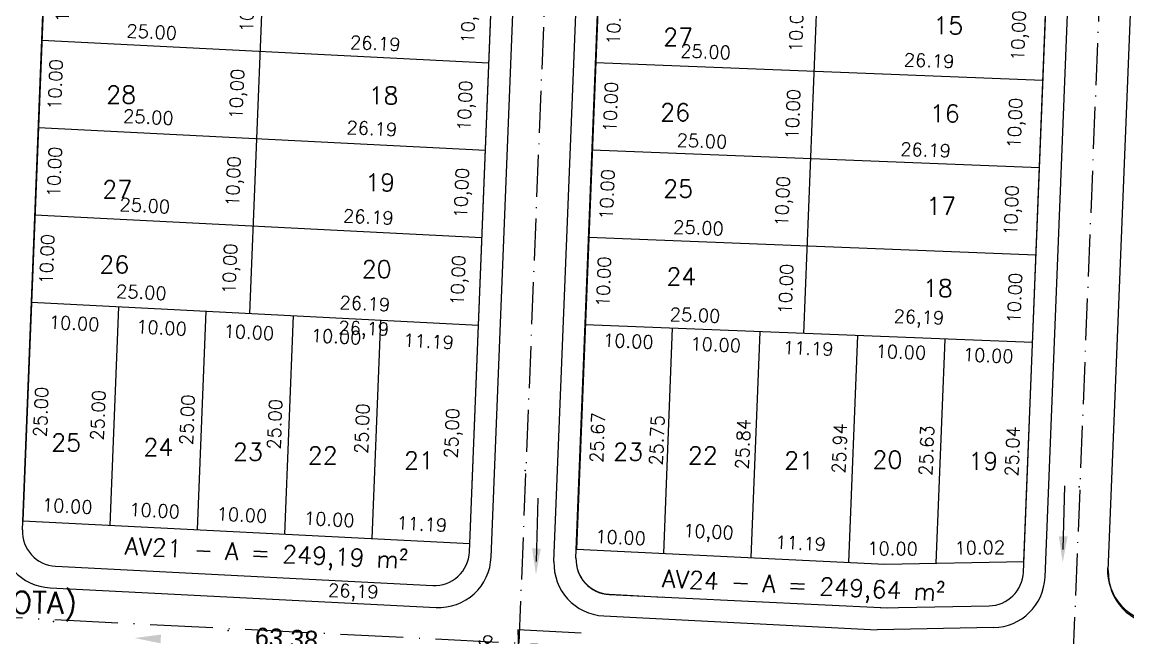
# Model space of a CAD drawing. Header units: millimetres. Extents: x 1794 to 8081, y 409 to 2272.
# Drawn here: x 5872.6 to 5999.1, y 753.3 to 823.8 of the extents above; entities that cross this region are included whole.
import ezdxf
from ezdxf.enums import TextEntityAlignment as Align

# ---------------------------------------------------------------- set-up
doc = ezdxf.new("R2010")
doc.units = ezdxf.units.MM
doc.linetypes.add('ACAD_ISO10W100', pattern=[18, 12, -3, 0, -3])
for name, color, linetype in [('02 - EIXO VIA', 2, 'ACAD_ISO10W100'), ('03 - CALÇADA', 1, 'Continuous'), ('boundary quadras', 232, 'Continuous'), ('COT', 8, 'Continuous'), ('Cota', 8, 'Continuous'), ('LOTES', 2, 'Continuous'), ('PSTILO', 164, 'Continuous'), ('QUADRAS', 3, 'Continuous'), ('SENTIDO ESCOAMENTO', 7, 'Continuous'), ('texto - ruas', 2, 'Continuous'), ('Texto Lotes', 31, 'Continuous'), ('TXT CB. QDAS', 41, 'Continuous')]:
    doc.layers.add(name, color=color, linetype=linetype)
doc.styles.add('arcad1', font='romans.shx')
doc.styles.add('FUTURA', font='')
doc.styles.get('FUTURA').set_extended_font_data('Futura Lt BT')
doc.dimstyles.new('REGIS', dxfattribs={"dimtxt": 1.5, "dimasz": 0.12, "dimexe": 0, "dimexo": 0, "dimgap": 0, "dimtad": 0, "dimzin": 4, "dimdsep": 46, "dimtxsty": 'arcad1', "dimblk1": 'BOLA', "dimblk2": 'BOLA', "dimsah": 1, "dimcen": 0.12, "dimse1": 1, "dimse2": 1, "dimsd1": 1, "dimsd2": 1, "dimclrd": 256, "dimclre": 8, "dimclrt": 1, "dimadec": 0, "dimazin": 0, "dimtfac": 1.2, "dimtix": 1, "dimtmove": 2, "dimatfit": 3, "dimldrblk": 'BOLA', "dimfxl": 0, "dimfxlon": 1, "dimtvp": 2, "dimtolj": 1, "dimtzin": 4, "dimarcsym": 0})

# ---------------------------------------------------------------- blocks, each defined once
blk = doc.blocks.new('*D701')
at = {"layer": 'Defpoints', "color": 0}
for p in [(5988.55, 797.1), (5988.15, 787.1), (5988.9, 787.07)]:
    blk.add_point(p, dxfattribs=at)
at = {"layer": 'COT', "color": 1, "insert": (5986.11, 792.19), "char_height": 1.5, "attachment_point": 5, "rotation": 87.6578, "style": 'arcad1'}
blk.add_mtext('\\A1;10.00', dxfattribs=at)
blk = doc.blocks.new('BOLA')
for p, q in [((-1, 0), (1, 0)), ((0, -1), (0, 1))]:
    blk.add_line(p, q)
blk.add_circle((0, 0), 0.3)
blk = doc.blocks.new('*D702')
at = {"layer": 'Defpoints', "color": 0}
for p in [(5988.15, 787.1), (5987.15, 762.08), (5988.36, 762.03)]:
    blk.add_point(p, dxfattribs=at)
at = {"layer": 'COT', "color": 1, "insert": (5985.86, 774.66), "char_height": 1.5, "attachment_point": 5, "rotation": 87.719, "style": 'arcad1'}
blk.add_mtext('\\A1;25.04', dxfattribs=at)
blk = doc.blocks.new('*D714')
at = {"layer": 'Defpoints', "color": 0}
for p in [(5938.59, 829.11), (5938.2, 819.12), (5943.09, 818.92)]:
    blk.add_point(p, dxfattribs=at)
at = {"layer": 'COT', "color": 1, "insert": (5940.3, 824.04), "char_height": 1.5, "attachment_point": 5, "rotation": 87.719, "style": 'arcad1'}
blk.add_mtext('\\A1;10.00', dxfattribs=at)
blk = doc.blocks.new('*D715')
at = {"layer": 'Defpoints', "color": 0}
for p in [(5938.2, 819.12), (5937.8, 809.13), (5942.7, 808.93)]:
    blk.add_point(p, dxfattribs=at)
at = {"layer": 'COT', "color": 1, "insert": (5939.9, 814.05), "char_height": 1.5, "attachment_point": 5, "rotation": 87.719, "style": 'arcad1'}
blk.add_mtext('\\A1;10.00', dxfattribs=at)
blk = doc.blocks.new('*D716')
at = {"layer": 'Defpoints', "color": 0}
for p in [(5937.8, 809.13), (5937.4, 799.13), (5942.3, 798.94)]:
    blk.add_point(p, dxfattribs=at)
at = {"layer": 'COT', "color": 1, "insert": (5939.5, 804.05), "char_height": 1.5, "attachment_point": 5, "rotation": 87.719, "style": 'arcad1'}
blk.add_mtext('\\A1;10.00', dxfattribs=at)
blk = doc.blocks.new('*D717')
at = {"layer": 'Defpoints', "color": 0}
for p in [(5937.4, 799.13), (5937, 789.14), (5941.9, 788.95)]:
    blk.add_point(p, dxfattribs=at)
at = {"layer": 'COT', "color": 1, "insert": (5939.1, 794.06), "char_height": 1.5, "attachment_point": 5, "rotation": 87.719, "style": 'arcad1'}
blk.add_mtext('\\A1;10.00', dxfattribs=at)
blk = doc.blocks.new('*D718')
at = {"layer": 'Defpoints', "color": 0}
for p in [(5937, 789.14), (5935.98, 763.5), (5940.88, 763.3)]:
    blk.add_point(p, dxfattribs=at)
at = {"layer": 'COT', "color": 1, "insert": (5938.39, 776.24), "char_height": 1.5, "attachment_point": 5, "rotation": 87.719, "style": 'arcad1'}
blk.add_mtext('\\A1;25.67', dxfattribs=at)
blk = doc.blocks.new('*D719')
at = {"layer": 'Defpoints', "color": 0}
for p in [(5946.99, 788.74), (5948.7, 788.67), (5945.97, 763.01)]:
    blk.add_point(p, dxfattribs=at)
at = {"layer": 'COT', "color": 1, "insert": (5945.19, 775.93), "char_height": 1.5, "attachment_point": 5, "rotation": 87.719, "style": 'arcad1'}
blk.add_mtext('\\A1;25.75', dxfattribs=at)
blk = doc.blocks.new('*D720')
at = {"layer": 'Defpoints', "color": 0}
for p in [(5956.99, 788.34), (5955.96, 762.52), (5957.52, 762.46)]:
    blk.add_point(p, dxfattribs=at)
at = {"layer": 'COT', "color": 1, "insert": (5955.04, 775.49), "char_height": 1.5, "attachment_point": 5, "rotation": 87.719, "style": 'arcad1'}
blk.add_mtext('\\A1;25.84', dxfattribs=at)
blk = doc.blocks.new('*D721')
at = {"layer": 'Defpoints', "color": 0}
for p in [(5968.17, 787.9), (5967.13, 761.98), (5968.56, 761.92)]:
    blk.add_point(p, dxfattribs=at)
at = {"layer": 'COT', "color": 1, "insert": (5966.08, 775), "char_height": 1.5, "attachment_point": 5, "rotation": 87.719, "style": 'arcad1'}
blk.add_mtext('\\A1;25.94', dxfattribs=at)
blk = doc.blocks.new('*D722')
at = {"layer": 'Defpoints', "color": 0}
for p in [(5978.16, 787.5), (5977.14, 761.89), (5978.52, 761.84)]:
    blk.add_point(p, dxfattribs=at)
at = {"layer": 'COT', "color": 1, "insert": (5976.03, 774.76), "char_height": 1.5, "attachment_point": 5, "rotation": 87.719, "style": 'arcad1'}
blk.add_mtext('\\A1;25.63', dxfattribs=at)
blk = doc.blocks.new('*D723')
at = {"layer": 'Defpoints', "color": 0}
for p in [(5935.98, 763.5), (5945.97, 763.1), (5945.91, 761.62)]:
    blk.add_point(p, dxfattribs=at)
at = {"layer": 'COT', "color": 1, "insert": (5941.04, 764.82), "char_height": 1.5, "attachment_point": 5, "rotation": 357.719, "style": 'arcad1'}
blk.add_mtext('\\A1;10.00', dxfattribs=at)
blk = doc.blocks.new('*D724')
at = {"layer": 'Defpoints', "color": 0}
for p in [(5955.96, 762.52), (5967.13, 761.98), (5967.08, 760.91)]:
    blk.add_point(p, dxfattribs=at)
at = {"layer": 'COT', "color": 1, "insert": (5961.64, 764.17), "char_height": 1.5, "attachment_point": 5, "rotation": 357.2176, "style": 'arcad1'}
blk.add_mtext('\\A1;11.19', dxfattribs=at)
blk = doc.blocks.new('*D725')
at = {"layer": 'Defpoints', "color": 0}
for p in [(5967.13, 761.98), (5977.14, 761.89), (5977.13, 760.5)]:
    blk.add_point(p, dxfattribs=at)
at = {"layer": 'COT', "color": 1, "insert": (5972.15, 763.55), "char_height": 1.5, "attachment_point": 5, "rotation": 359.4848, "style": 'arcad1'}
blk.add_mtext('\\A1;10.00', dxfattribs=at)
blk = doc.blocks.new('*D154')
at = {"layer": 'Defpoints', "color": 0}
for p in [(5977.14, 761.89), (5987.15, 762.08), (5987.18, 760.76)]:
    blk.add_point(p, dxfattribs=at)
at = {"layer": 'COT', "color": 1, "insert": (5982.12, 763.66), "char_height": 1.5, "attachment_point": 5, "rotation": 1.0811, "style": 'arcad1'}
blk.add_mtext('\\A1;10.02', dxfattribs=at)
blk = doc.blocks.new('*D726')
at = {"layer": 'Defpoints', "color": 0}
for p in [(5937, 789.14), (5946.99, 788.74), (5946.81, 784.07)]:
    blk.add_point(p, dxfattribs=at)
at = {"layer": 'COT', "color": 1, "insert": (5941.93, 787.27), "char_height": 1.5, "attachment_point": 5, "rotation": 357.719, "style": 'arcad1'}
blk.add_mtext('\\A1;10.00', dxfattribs=at)
blk = doc.blocks.new('*D727')
at = {"layer": 'Defpoints', "color": 0}
for p in [(5946.99, 788.74), (5956.99, 788.34), (5956.8, 783.68)]:
    blk.add_point(p, dxfattribs=at)
at = {"layer": 'COT', "color": 1, "insert": (5951.92, 786.87), "char_height": 1.5, "attachment_point": 5, "rotation": 357.719, "style": 'arcad1'}
blk.add_mtext('\\A1;10.00', dxfattribs=at)
blk = doc.blocks.new('*D728')
at = {"layer": 'Defpoints', "color": 0}
for p in [(5956.99, 788.34), (5968.17, 787.9), (5967.98, 783.23)]:
    blk.add_point(p, dxfattribs=at)
at = {"layer": 'COT', "color": 1, "insert": (5962.51, 786.45), "char_height": 1.5, "attachment_point": 5, "rotation": 357.719, "style": 'arcad1'}
blk.add_mtext('\\A1;11.19', dxfattribs=at)
blk = doc.blocks.new('*D729')
at = {"layer": 'Defpoints', "color": 0}
for p in [(5968.17, 787.9), (5978.16, 787.5), (5977.97, 782.83)]:
    blk.add_point(p, dxfattribs=at)
at = {"layer": 'COT', "color": 1, "insert": (5973.1, 786.03), "char_height": 1.5, "attachment_point": 5, "rotation": 357.719, "style": 'arcad1'}
blk.add_mtext('\\A1;10.00', dxfattribs=at)
blk = doc.blocks.new('*D730')
at = {"layer": 'Defpoints', "color": 0}
for p in [(5978.16, 787.5), (5988.15, 787.1), (5987.97, 782.43)]:
    blk.add_point(p, dxfattribs=at)
at = {"layer": 'COT', "color": 1, "insert": (5983.09, 785.63), "char_height": 1.5, "attachment_point": 5, "rotation": 357.719, "style": 'arcad1'}
blk.add_mtext('\\A1;10.00', dxfattribs=at)
blk = doc.blocks.new('*D731')
at = {"layer": 'Defpoints', "color": 0}
for p in [(5962.38, 798.14), (5963.15, 798.11), (5961.98, 788.15)]:
    blk.add_point(p, dxfattribs=at)
at = {"layer": 'COT', "color": 1, "insert": (5959.95, 793.23), "char_height": 1.5, "attachment_point": 5, "rotation": 87.719, "style": 'arcad1'}
blk.add_mtext('\\A1;10.00', dxfattribs=at)
blk = doc.blocks.new('*D732')
at = {"layer": 'Defpoints', "color": 0}
for p in [(5963.18, 818.12), (5963.94, 818.09), (5962.78, 808.13)]:
    blk.add_point(p, dxfattribs=at)
at = {"layer": 'COT', "color": 1, "insert": (5960.74, 813.22), "char_height": 1.5, "attachment_point": 5, "rotation": 87.719, "style": 'arcad1'}
blk.add_mtext('\\A1;10.00', dxfattribs=at)
blk = doc.blocks.new('*D733')
at = {"layer": 'Defpoints', "color": 0}
for p in [(5963.57, 828.11), (5964.34, 828.08), (5963.18, 818.12)]:
    blk.add_point(p, dxfattribs=at)
at = {"layer": 'COT', "color": 1, "insert": (5961.14, 823.21), "char_height": 1.5, "attachment_point": 5, "rotation": 87.719, "style": 'arcad1'}
blk.add_mtext('\\A1;10.00', dxfattribs=at)
blk = doc.blocks.new('*D162')
at = {"layer": 'Defpoints', "color": 0}
for p in [(5938.2, 819.12), (5963.18, 818.12), (5963.13, 816.88)]:
    blk.add_point(p, dxfattribs=at)
at = {"layer": 'COT', "color": 1, "insert": (5950.76, 820.37), "char_height": 1.5, "attachment_point": 5, "rotation": 357.719, "style": 'arcad1'}
blk.add_mtext('\\A1;25.00', dxfattribs=at)
blk = doc.blocks.new('*D163')
at = {"layer": 'Defpoints', "color": 0}
for p in [(5963.18, 818.12), (5989.35, 817.08), (5989.3, 815.83)]:
    blk.add_point(p, dxfattribs=at)
at = {"layer": 'COT', "color": 1, "insert": (5976.33, 819.35), "char_height": 1.5, "attachment_point": 5, "rotation": 357.719, "style": 'arcad1'}
blk.add_mtext('\\A1;26.19', dxfattribs=at)
blk = doc.blocks.new('*D753')
at = {"layer": 'Defpoints', "color": 0}
for p in [(5937.8, 809.13), (5962.78, 808.13), (5962.72, 806.66)]:
    blk.add_point(p, dxfattribs=at)
at = {"layer": 'COT', "color": 1, "insert": (5950.35, 810.16), "char_height": 1.5, "attachment_point": 5, "rotation": 357.719, "style": 'arcad1'}
blk.add_mtext('\\A1;25.00', dxfattribs=at)
blk = doc.blocks.new('*D754')
at = {"layer": 'Defpoints', "color": 0}
for p in [(5962.78, 808.13), (5988.95, 807.09), (5988.89, 805.62)]:
    blk.add_point(p, dxfattribs=at)
at = {"layer": 'COT', "color": 1, "insert": (5975.92, 809.14), "char_height": 1.5, "attachment_point": 5, "rotation": 357.719, "style": 'arcad1'}
blk.add_mtext('\\A1;26.19', dxfattribs=at)
blk = doc.blocks.new('*D755')
at = {"layer": 'Defpoints', "color": 0}
for p in [(5937.4, 799.13), (5962.38, 798.14), (5962.33, 796.75)]:
    blk.add_point(p, dxfattribs=at)
at = {"layer": 'COT', "color": 1, "insert": (5949.95, 800.24), "char_height": 1.5, "attachment_point": 5, "rotation": 357.719, "style": 'arcad1'}
blk.add_mtext('\\A1;25.00', dxfattribs=at)
blk = doc.blocks.new('*D777')
at = {"layer": 'Defpoints', "color": 0}
for p in [(5875.26, 831.68), (5874.86, 821.69), (5880.09, 821.48)]:
    blk.add_point(p, dxfattribs=at)
at = {"layer": 'COT', "color": 1, "insert": (5877.29, 826.6), "char_height": 1.5, "attachment_point": 5, "rotation": 87.719, "style": 'arcad1'}
blk.add_mtext('\\A1;10.00', dxfattribs=at)
blk = doc.blocks.new('*D778')
at = {"layer": 'Defpoints', "color": 0}
for p in [(5874.86, 821.69), (5874.46, 811.7), (5879.18, 811.51)]:
    blk.add_point(p, dxfattribs=at)
at = {"layer": 'COT', "color": 1, "insert": (5876.39, 816.62), "char_height": 1.5, "attachment_point": 5, "rotation": 87.719, "style": 'arcad1'}
blk.add_mtext('\\A1;10.00', dxfattribs=at)
blk = doc.blocks.new('*D779')
at = {"layer": 'Defpoints', "color": 0}
for p in [(5874.46, 811.7), (5874.06, 801.7), (5879.09, 801.5)]:
    blk.add_point(p, dxfattribs=at)
at = {"layer": 'COT', "color": 1, "insert": (5876.29, 806.62), "char_height": 1.5, "attachment_point": 5, "rotation": 87.719, "style": 'arcad1'}
blk.add_mtext('\\A1;10.00', dxfattribs=at)
blk = doc.blocks.new('*D780')
at = {"layer": 'Defpoints', "color": 0}
for p in [(5874.06, 801.7), (5873.67, 791.71), (5878.23, 791.53)]:
    blk.add_point(p, dxfattribs=at)
at = {"layer": 'COT', "color": 1, "insert": (5875.43, 796.64), "char_height": 1.5, "attachment_point": 5, "rotation": 87.719, "style": 'arcad1'}
blk.add_mtext('\\A1;10.00', dxfattribs=at)
blk = doc.blocks.new('*D781')
at = {"layer": 'Defpoints', "color": 0}
for p in [(5873.67, 791.71), (5872.67, 766.73), (5877.24, 766.55)]:
    blk.add_point(p, dxfattribs=at)
at = {"layer": 'COT', "color": 1, "insert": (5874.74, 779.16), "char_height": 1.5, "attachment_point": 5, "rotation": 87.719, "style": 'arcad1'}
blk.add_mtext('\\A1;25.00', dxfattribs=at)
blk = doc.blocks.new('*D796')
at = {"layer": 'Defpoints', "color": 0}
for p in [(5900.23, 830.41), (5899.83, 820.42), (5901.14, 820.37)]:
    blk.add_point(p, dxfattribs=at)
at = {"layer": 'COT', "color": 1, "insert": (5898.34, 825.49), "char_height": 1.5, "attachment_point": 5, "rotation": 87.719, "style": 'arcad1'}
blk.add_mtext('\\A1;10.00', dxfattribs=at)
blk = doc.blocks.new('*D810')
at = {"layer": 'Defpoints', "color": 0}
for p in [(5913.62, 789.68), (5912.62, 764.7), (5913.98, 764.65)]:
    blk.add_point(p, dxfattribs=at)
at = {"layer": 'COT', "color": 1, "insert": (5911.48, 777.26), "char_height": 1.5, "attachment_point": 5, "rotation": 87.719, "style": 'arcad1'}
blk.add_mtext('\\A1;25.00', dxfattribs=at)
blk = doc.blocks.new('*D811')
at = {"layer": 'Defpoints', "color": 0}
for p in [(5903.63, 790.19), (5902.63, 765.21), (5903.99, 765.15)]:
    blk.add_point(p, dxfattribs=at)
at = {"layer": 'COT', "color": 1, "insert": (5901.49, 777.76), "char_height": 1.5, "attachment_point": 5, "rotation": 87.719, "style": 'arcad1'}
blk.add_mtext('\\A1;25.00', dxfattribs=at)
blk = doc.blocks.new('*D812')
at = {"layer": 'Defpoints', "color": 0}
for p in [(5893.64, 790.7), (5892.65, 765.72), (5893.97, 765.66)]:
    blk.add_point(p, dxfattribs=at)
at = {"layer": 'COT', "color": 1, "insert": (5891.47, 778.27), "char_height": 1.5, "attachment_point": 5, "rotation": 87.719, "style": 'arcad1'}
blk.add_mtext('\\A1;25.00', dxfattribs=at)
blk = doc.blocks.new('*D813')
at = {"layer": 'Defpoints', "color": 0}
for p in [(5883.65, 791.2), (5882.66, 766.22), (5883.78, 766.18)]:
    blk.add_point(p, dxfattribs=at)
at = {"layer": 'COT', "color": 1, "insert": (5881.28, 778.79), "char_height": 1.5, "attachment_point": 5, "rotation": 87.719, "style": 'arcad1'}
blk.add_mtext('\\A1;25.00', dxfattribs=at)
blk = doc.blocks.new('*D814')
at = {"layer": 'Defpoints', "color": 0}
for p in [(5872.67, 766.73), (5882.6, 765.16), (5882.66, 766.22)]:
    blk.add_point(p, dxfattribs=at)
at = {"layer": 'COT', "color": 1, "insert": (5877.76, 768.41), "char_height": 1.5, "attachment_point": 5, "rotation": 357.0961, "style": 'arcad1'}
blk.add_mtext('\\A1;10.00', dxfattribs=at)
blk = doc.blocks.new('*D815')
at = {"layer": 'Defpoints', "color": 0}
for p in [(5882.66, 766.22), (5892.65, 765.72), (5892.59, 764.65)]:
    blk.add_point(p, dxfattribs=at)
at = {"layer": 'COT', "color": 1, "insert": (5887.75, 767.9), "char_height": 1.5, "attachment_point": 5, "rotation": 357.0961, "style": 'arcad1'}
blk.add_mtext('\\A1;10.00', dxfattribs=at)
blk = doc.blocks.new('*D816')
at = {"layer": 'Defpoints', "color": 0}
for p in [(5892.65, 765.72), (5902.63, 765.21), (5902.58, 764.15)]:
    blk.add_point(p, dxfattribs=at)
at = {"layer": 'COT', "color": 1, "insert": (5897.74, 767.4), "char_height": 1.5, "attachment_point": 5, "rotation": 357.0961, "style": 'arcad1'}
blk.add_mtext('\\A1;10.00', dxfattribs=at)
blk = doc.blocks.new('*D165')
at = {"layer": 'Defpoints', "color": 0}
for p in [(5902.63, 765.21), (5912.62, 764.7), (5912.57, 763.64)]:
    blk.add_point(p, dxfattribs=at)
at = {"layer": 'COT', "color": 1, "insert": (5907.73, 766.89), "char_height": 1.5, "attachment_point": 5, "rotation": 357.0961, "style": 'arcad1'}
blk.add_mtext('\\A1;10.00', dxfattribs=at)
blk = doc.blocks.new('*D817')
at = {"layer": 'Defpoints', "color": 0}
for p in [(5912.62, 764.7), (5923.8, 764.14), (5923.74, 763.07)]:
    blk.add_point(p, dxfattribs=at)
at = {"layer": 'COT', "color": 1, "insert": (5918.31, 766.35), "char_height": 1.5, "attachment_point": 5, "rotation": 357.0961, "style": 'arcad1'}
blk.add_mtext('\\A1;11.19', dxfattribs=at)
blk = doc.blocks.new('*D166')
at = {"layer": 'Defpoints', "color": 0}
for p in [(5873.67, 791.71), (5883.65, 791.2), (5883.39, 786.06)]:
    blk.add_point(p, dxfattribs=at)
at = {"layer": 'COT', "color": 1, "insert": (5878.55, 789.31), "char_height": 1.5, "attachment_point": 5, "rotation": 357.0961, "style": 'arcad1'}
blk.add_mtext('\\A1;10.00', dxfattribs=at)
blk = doc.blocks.new('*D818')
at = {"layer": 'Defpoints', "color": 0}
for p in [(5883.65, 791.2), (5893.64, 790.7), (5893.38, 785.55)]:
    blk.add_point(p, dxfattribs=at)
at = {"layer": 'COT', "color": 1, "insert": (5888.54, 788.8), "char_height": 1.5, "attachment_point": 5, "rotation": 357.0961, "style": 'arcad1'}
blk.add_mtext('\\A1;10.00', dxfattribs=at)
blk = doc.blocks.new('*D819')
at = {"layer": 'Defpoints', "color": 0}
for p in [(5893.64, 790.7), (5903.63, 790.19), (5903.37, 785.04)]:
    blk.add_point(p, dxfattribs=at)
at = {"layer": 'COT', "color": 1, "insert": (5898.53, 788.29), "char_height": 1.5, "attachment_point": 5, "rotation": 357.0961, "style": 'arcad1'}
blk.add_mtext('\\A1;10.00', dxfattribs=at)
blk = doc.blocks.new('*D820')
at = {"layer": 'Defpoints', "color": 0}
for p in [(5903.63, 790.19), (5913.62, 789.68), (5913.36, 784.54)]:
    blk.add_point(p, dxfattribs=at)
at = {"layer": 'COT', "color": 1, "insert": (5908.51, 787.79), "char_height": 1.5, "attachment_point": 5, "rotation": 357.0961, "style": 'arcad1'}
blk.add_mtext('\\A1;10.00', dxfattribs=at)
blk = doc.blocks.new('*D821')
at = {"layer": 'Defpoints', "color": 0}
for p in [(5913.62, 789.68), (5924.79, 789.12), (5924.53, 783.97)]:
    blk.add_point(p, dxfattribs=at)
at = {"layer": 'COT', "color": 1, "insert": (5919.09, 787.25), "char_height": 1.5, "attachment_point": 5, "rotation": 357.0961, "style": 'arcad1'}
blk.add_mtext('\\A1;11.19', dxfattribs=at)
blk = doc.blocks.new('*D167')
at = {"layer": 'Defpoints', "color": 0}
for p in [(5873.67, 791.71), (5898.63, 790.44), (5898.57, 789.23)]:
    blk.add_point(p, dxfattribs=at)
at = {"layer": 'COT', "color": 1, "insert": (5886.24, 792.86), "char_height": 1.5, "attachment_point": 5, "rotation": 357.0961, "style": 'arcad1'}
blk.add_mtext('\\A1;25.00', dxfattribs=at)
blk = doc.blocks.new('*D822')
at = {"layer": 'Defpoints', "color": 0}
for p in [(5898.63, 790.44), (5924.73, 787.91), (5924.79, 789.12)]:
    blk.add_point(p, dxfattribs=at)
at = {"layer": 'COT', "color": 1, "insert": (5911.8, 791.57), "char_height": 1.5, "attachment_point": 5, "rotation": 357.0961, "style": 'arcad1'}
blk.add_mtext('\\A1;26.19', dxfattribs=at)
blk = doc.blocks.new('*D823')
at = {"layer": 'Defpoints', "color": 0}
for p in [(5874.06, 801.7), (5899.03, 800.44), (5898.97, 799.15)]:
    blk.add_point(p, dxfattribs=at)
at = {"layer": 'COT', "color": 1, "insert": (5886.63, 802.78), "char_height": 1.5, "attachment_point": 5, "rotation": 357.0961, "style": 'arcad1'}
blk.add_mtext('\\A1;25.00', dxfattribs=at)
blk = doc.blocks.new('*D824')
at = {"layer": 'Defpoints', "color": 0}
for p in [(5899.03, 800.44), (5925.19, 799.11), (5925.12, 797.82)]:
    blk.add_point(p, dxfattribs=at)
at = {"layer": 'COT', "color": 1, "insert": (5912.2, 801.48), "char_height": 1.5, "attachment_point": 5, "rotation": 357.0961, "style": 'arcad1'}
blk.add_mtext('\\A1;26.19', dxfattribs=at)
blk = doc.blocks.new('*D825')
at = {"layer": 'Defpoints', "color": 0}
for p in [(5874.46, 811.7), (5899.43, 810.43), (5899.37, 809.26)]:
    blk.add_point(p, dxfattribs=at)
at = {"layer": 'COT', "color": 1, "insert": (5887.04, 812.89), "char_height": 1.5, "attachment_point": 5, "rotation": 357.0961, "style": 'arcad1'}
blk.add_mtext('\\A1;25.00', dxfattribs=at)
blk = doc.blocks.new('*D826')
at = {"layer": 'Defpoints', "color": 0}
for p in [(5899.43, 810.43), (5925.59, 809.1), (5925.53, 807.93)]:
    blk.add_point(p, dxfattribs=at)
at = {"layer": 'COT', "color": 1, "insert": (5912.6, 811.59), "char_height": 1.5, "attachment_point": 5, "rotation": 357.0961, "style": 'arcad1'}
blk.add_mtext('\\A1;26.19', dxfattribs=at)
blk = doc.blocks.new('*D168')
at = {"layer": 'Defpoints', "color": 0}
for p in [(5874.86, 821.69), (5899.83, 820.42), (5899.76, 819)]:
    blk.add_point(p, dxfattribs=at)
at = {"layer": 'COT', "color": 1, "insert": (5887.42, 822.63), "char_height": 1.5, "attachment_point": 5, "rotation": 357.0961, "style": 'arcad1'}
blk.add_mtext('\\A1;25.00', dxfattribs=at)
blk = doc.blocks.new('*D827')
at = {"layer": 'Defpoints', "color": 0}
for p in [(5899.83, 820.42), (5925.99, 819.09), (5925.91, 817.67)]:
    blk.add_point(p, dxfattribs=at)
at = {"layer": 'COT', "color": 1, "insert": (5912.99, 821.33), "char_height": 1.5, "attachment_point": 5, "rotation": 357.0961, "style": 'arcad1'}
blk.add_mtext('\\A1;26.19', dxfattribs=at)
blk = doc.blocks.new('*D1507')
at = {"layer": 'Defpoints', "color": 0}
for p in [(5934.75, 1039.01), (5894.91, 696.81), (5921.03, 694.76)]:
    blk.add_point(p, dxfattribs=at)
at = {"layer": 'COT', "color": 1, "insert": (5908.09, 698.85), "char_height": 1.5, "attachment_point": 5, "rotation": 357.719, "style": 'arcad1'}
blk.add_mtext('\\A1;26,19', dxfattribs=at)
blk = doc.blocks.new('*D1508')
at = {"layer": 'Defpoints', "color": 0}
for p in [(5937.13, 1098.96), (5897.29, 756.77), (5923.41, 754.38)]:
    blk.add_point(p, dxfattribs=at)
at = {"layer": 'COT', "color": 1, "insert": (5910.47, 758.47), "char_height": 1.5, "attachment_point": 5, "rotation": 357.719, "style": 'arcad1'}
blk.add_mtext('\\A1;26,19', dxfattribs=at)
blk = doc.blocks.new('*D1509')
at = {"layer": 'Defpoints', "color": 0}
for p in [(5938.33, 1128.94), (5898.49, 786.74), (5924.6, 784.42)]:
    blk.add_point(p, dxfattribs=at)
at = {"layer": 'COT', "color": 1, "insert": (5911.66, 788.51), "char_height": 1.5, "attachment_point": 5, "rotation": 357.719, "style": 'arcad1'}
blk.add_mtext('\\A1;26,19', dxfattribs=at)
blk = doc.blocks.new('*D1518')
at = {"layer": 'Defpoints', "color": 0}
for p in [(5997.32, 1017.33), (5997.28, 1016.38), (5957.48, 675.13)]:
    blk.add_point(p, dxfattribs=at)
at = {"layer": 'COT', "color": 1, "insert": (5984.34, 1020.47), "char_height": 1.5, "attachment_point": 5, "rotation": 357.719, "style": 'arcad1'}
blk.add_mtext('\\A1;26,19', dxfattribs=at)
blk = doc.blocks.new('*D1519')
at = {"layer": 'Defpoints', "color": 0}
for p in [(5998.12, 1037.31), (5998.08, 1036.32), (5958.28, 695.11)]:
    blk.add_point(p, dxfattribs=at)
at = {"layer": 'COT', "color": 1, "insert": (5985.14, 1040.41), "char_height": 1.5, "attachment_point": 5, "rotation": 357.719, "style": 'arcad1'}
blk.add_mtext('\\A1;26,19', dxfattribs=at)
blk = doc.blocks.new('*D1520')
at = {"layer": 'Defpoints', "color": 0}
for p in [(5998.91, 1057.29), (5998.88, 1056.35), (5959.07, 715.1)]:
    blk.add_point(p, dxfattribs=at)
at = {"layer": 'COT', "color": 1, "insert": (5985.93, 1060.44), "char_height": 1.5, "attachment_point": 5, "rotation": 357.719, "style": 'arcad1'}
blk.add_mtext('\\A1;26,19', dxfattribs=at)
blk = doc.blocks.new('*D1557')
at = {"layer": 'Defpoints', "color": 0}
for p in [(5926.38, 829.09), (5925.99, 819.09), (5927.23, 819.05)]:
    blk.add_point(p, dxfattribs=at)
at = {"layer": 'COT', "color": 1, "insert": (5923.86, 824.18), "char_height": 1.5, "attachment_point": 5, "rotation": 87.719, "style": 'arcad1'}
blk.add_mtext('\\A1;10,00', dxfattribs=at)
blk = doc.blocks.new('*D1558')
at = {"layer": 'Defpoints', "color": 0}
for p in [(5925.99, 819.09), (5925.59, 809.1), (5926.83, 809.05)]:
    blk.add_point(p, dxfattribs=at)
at = {"layer": 'COT', "color": 1, "insert": (5923.46, 814.19), "char_height": 1.5, "attachment_point": 5, "rotation": 87.719, "style": 'arcad1'}
blk.add_mtext('\\A1;10,00', dxfattribs=at)
blk = doc.blocks.new('*D1559')
at = {"layer": 'Defpoints', "color": 0}
for p in [(5925.59, 809.1), (5925.19, 799.11), (5926.44, 799.06)]:
    blk.add_point(p, dxfattribs=at)
at = {"layer": 'COT', "color": 1, "insert": (5923.07, 804.2), "char_height": 1.5, "attachment_point": 5, "rotation": 87.719, "style": 'arcad1'}
blk.add_mtext('\\A1;10,00', dxfattribs=at)
blk = doc.blocks.new('*D1560')
at = {"layer": 'Defpoints', "color": 0}
for p in [(5925.19, 799.11), (5924.79, 789.12), (5926.04, 789.07)]:
    blk.add_point(p, dxfattribs=at)
at = {"layer": 'COT', "color": 1, "insert": (5922.67, 794.21), "char_height": 1.5, "attachment_point": 5, "rotation": 87.719, "style": 'arcad1'}
blk.add_mtext('\\A1;10,00', dxfattribs=at)
blk = doc.blocks.new('*D1561')
at = {"layer": 'Defpoints', "color": 0}
for p in [(5924.79, 789.12), (5923.8, 764.14), (5925.04, 764.09)]:
    blk.add_point(p, dxfattribs=at)
at = {"layer": 'COT', "color": 1, "insert": (5921.97, 776.72), "char_height": 1.5, "attachment_point": 5, "rotation": 87.719, "style": 'arcad1'}
blk.add_mtext('\\A1;25,00', dxfattribs=at)
blk = doc.blocks.new('*D1562')
at = {"layer": 'Defpoints', "color": 0}
for p in [(5899.83, 820.42), (5899.43, 810.43), (5900.74, 810.38)]:
    blk.add_point(p, dxfattribs=at)
at = {"layer": 'COT', "color": 1, "insert": (5897.37, 815.52), "char_height": 1.5, "attachment_point": 5, "rotation": 87.719, "style": 'arcad1'}
blk.add_mtext('\\A1;10,00', dxfattribs=at)
blk = doc.blocks.new('*D1563')
at = {"layer": 'Defpoints', "color": 0}
for p in [(5899.43, 810.43), (5899.03, 800.44), (5900.34, 800.38)]:
    blk.add_point(p, dxfattribs=at)
at = {"layer": 'COT', "color": 1, "insert": (5896.97, 805.52), "char_height": 1.5, "attachment_point": 5, "rotation": 87.719, "style": 'arcad1'}
blk.add_mtext('\\A1;10,00', dxfattribs=at)
blk = doc.blocks.new('*D1564')
at = {"layer": 'Defpoints', "color": 0}
for p in [(5899.03, 800.44), (5898.63, 790.44), (5899.94, 790.39)]:
    blk.add_point(p, dxfattribs=at)
at = {"layer": 'COT', "color": 1, "insert": (5896.57, 795.53), "char_height": 1.5, "attachment_point": 5, "rotation": 87.719, "style": 'arcad1'}
blk.add_mtext('\\A1;10,00', dxfattribs=at)
blk = doc.blocks.new('*D1567')
at = {"layer": 'Defpoints', "color": 0}
for p in [(5930.34, 928.33), (5930.36, 929.01), (5890.52, 586.82)]:
    blk.add_point(p, dxfattribs=at)
at = {"layer": 'COT', "color": 1, "insert": (5917.39, 932.42), "char_height": 1.5, "attachment_point": 5, "rotation": 357.719, "style": 'arcad1'}
blk.add_mtext('\\A1;26,19', dxfattribs=at)
blk = doc.blocks.new('*D1577')
at = {"layer": 'Defpoints', "color": 0}
for p in [(5991.34, 867.04), (5951.49, 524.84), (5977.62, 522.77)]:
    blk.add_point(p, dxfattribs=at)
at = {"layer": 'COT', "color": 1, "insert": (5964.68, 526.86), "char_height": 1.5, "attachment_point": 5, "rotation": 357.719, "style": 'arcad1'}
blk.add_mtext('\\A1;26,19', dxfattribs=at)
blk = doc.blocks.new('*D1578')
at = {"layer": 'Defpoints', "color": 0}
for p in [(5990.14, 837.06), (5950.3, 494.87), (5976.43, 492.86)]:
    blk.add_point(p, dxfattribs=at)
at = {"layer": 'COT', "color": 1, "insert": (5963.49, 496.95), "char_height": 1.5, "attachment_point": 5, "rotation": 357.719, "style": 'arcad1'}
blk.add_mtext('\\A1;26,19', dxfattribs=at)
blk = doc.blocks.new('*D1579')
at = {"layer": 'Defpoints', "color": 0}
for p in [(5988.55, 797.1), (5948.71, 454.9), (5974.82, 452.47)]:
    blk.add_point(p, dxfattribs=at)
at = {"layer": 'COT', "color": 1, "insert": (5961.88, 456.56), "char_height": 1.5, "attachment_point": 5, "rotation": 357.719, "style": 'arcad1'}
blk.add_mtext('\\A1;26,19', dxfattribs=at)
blk = doc.blocks.new('*D1582')
at = {"layer": 'Defpoints', "color": 0}
for p in [(5962.78, 808.13), (5962.38, 798.14), (5963.15, 798.11)]:
    blk.add_point(p, dxfattribs=at)
at = {"layer": 'COT', "color": 1, "insert": (5959.78, 803.25), "char_height": 1.5, "attachment_point": 5, "rotation": 87.719, "style": 'arcad1'}
blk.add_mtext('\\A1;10,00', dxfattribs=at)
blk = doc.blocks.new('*D1583')
at = {"layer": 'Defpoints', "color": 0}
for p in [(5988.95, 807.09), (5989.72, 807.06), (5988.55, 797.1)]:
    blk.add_point(p, dxfattribs=at)
at = {"layer": 'COT', "color": 1, "insert": (5985.95, 802.21), "char_height": 1.5, "attachment_point": 5, "rotation": 87.6578, "style": 'arcad1'}
blk.add_mtext('\\A1;10,00', dxfattribs=at)
blk = doc.blocks.new('*D1584')
at = {"layer": 'Defpoints', "color": 0}
for p in [(5989.35, 817.08), (5990.13, 817.05), (5988.95, 807.09)]:
    blk.add_point(p, dxfattribs=at)
at = {"layer": 'COT', "color": 1, "insert": (5986.36, 812.2), "char_height": 1.5, "attachment_point": 5, "rotation": 87.6578, "style": 'arcad1'}
blk.add_mtext('\\A1;10,00', dxfattribs=at)
blk = doc.blocks.new('*D1585')
at = {"layer": 'Defpoints', "color": 0}
for p in [(5989.74, 827.07), (5990.54, 827.04), (5989.35, 817.08)]:
    blk.add_point(p, dxfattribs=at)
at = {"layer": 'COT', "color": 1, "insert": (5986.76, 822.19), "char_height": 1.5, "attachment_point": 5, "rotation": 87.6578, "style": 'arcad1'}
blk.add_mtext('\\A1;10,00', dxfattribs=at)
blk = doc.blocks.new('*D1587')
at = {"layer": 'Defpoints', "color": 0}
for p in [(5945.97, 763.1), (5945.92, 761.93), (5955.96, 762.52)]:
    blk.add_point(p, dxfattribs=at)
at = {"layer": 'COT', "color": 1, "insert": (5951.08, 765.26), "char_height": 1.5, "attachment_point": 5, "rotation": 357.2176, "style": 'arcad1'}
blk.add_mtext('\\A1;10,00', dxfattribs=at)
blk = doc.blocks.new('*D1589')
at = {"layer": 'Defpoints', "color": 0}
for p in [(5937, 789.14), (5961.98, 788.15), (5961.93, 786.76)]:
    blk.add_point(p, dxfattribs=at)
at = {"layer": 'COT', "color": 1, "insert": (5949.56, 790.25), "char_height": 1.5, "attachment_point": 5, "rotation": 357.719, "style": 'arcad1'}
blk.add_mtext('\\A1;25.00', dxfattribs=at)
blk = doc.blocks.new('*D1588')
at = {"layer": 'Defpoints', "color": 0}
for p in [(5961.98, 788.15), (5988.15, 787.1), (5988.1, 785.71)]:
    blk.add_point(p, dxfattribs=at)
at = {"layer": 'COT', "color": 1, "insert": (5975.15, 789.8), "char_height": 1.5, "attachment_point": 5, "rotation": 357.719, "style": 'arcad1'}
blk.add_mtext('\\A1;26,19', dxfattribs=at)
blk = doc.blocks.new('*D1590')
at = {"layer": 'Defpoints', "color": 0}
for p in [(5928.74, 888.16), (5928.77, 888.99), (5888.93, 546.8)]:
    blk.add_point(p, dxfattribs=at)
at = {"layer": 'COT', "color": 1, "insert": (5915.79, 892.25), "char_height": 1.5, "attachment_point": 5, "rotation": 357.719, "style": 'arcad1'}
blk.add_mtext('\\A1;26,19', dxfattribs=at)
blk = doc.blocks.new('*D2193')
at = {"layer": 'Defpoints', "color": 0}
for p in [(5896.1, 755.4), (5929.4, 754.18), (5926.11, 748.95), (6229.18, 743.18), (5919.12, 498.86)]:
    blk.add_point(p, dxfattribs=at)
at = {"layer": 'Cota', "color": 1, "insert": (5926.18, 752.14), "char_height": 1.5, "attachment_point": 5, "rotation": 302.3666, "style": 'arcad1'}
blk.add_mtext('\\A1;90°', dxfattribs=at)

msp = doc.modelspace()

# ---------------------------------------------------------------- linework, layer by layer
at = {"layer": '02 - EIXO VIA', "ltscale": 0.4}
for p, q in [((5929.447, 752.734), (5938.444, 978.592)), ((5992.814, 750.9), (6000.785, 951.012))]:
    msp.add_line(p, q, dxfattribs=at)
at = {"layer": '02 - EIXO VIA', "ltscale": 0.6}
msp.add_line((5821.915, 758.189), (5945.583, 751.916), dxfattribs=at)
msp.add_line((5821.915, 758.189), (5945.583, 751.916), dxfattribs=at)
msp.add_line((5821.915, 758.189), (5945.583, 751.916), dxfattribs=at)
msp.add_line((5821.915, 758.189), (5945.583, 751.916), dxfattribs=at)
at = {"layer": '03 - CALÇADA'}
for p, q in [((5926.237, 762.575), (5934.396, 967.435)), ((5933.423, 762.08), (5941.32, 960.347)), ((5989.585, 760.274), (5997.161, 950.478)), ((5996.821, 761.047), (6004.345, 949.945)), ((5875.802, 759.06), (5919.937, 756.821)), ((5939.114, 755.848), (5970.379, 754.262)), ((5983.703, 754.514), (5970.379, 754.262))]:
    msp.add_line(p, q, dxfattribs=at)
for centre, start, end in [((5876.106, 765.052), 177.71902, 267.09609), ((5920.241, 762.813), 267.09609, 357.71902), ((5939.418, 761.841), 177.71902, 267.09609), ((6002.728, 761.092), 177.69311, 267.89819), ((5983.589, 760.513), 271.0811, 357.71902), ((6002.816, 760.809), 177.71902, 268.68119)]:
    msp.add_arc(centre, 6, start, end, dxfattribs=at)
at = {"layer": 'boundary quadras'}
for points in [[(5931.781, 964.576, 0.0283798), (5881.299, 983.366, 0.0027893), (5881.297, 983.321), (5872.67, 766.729), (5923.797, 764.135)], [(5994.619, 949.472, -0.0689775), (5943.882, 960.278, 0.0442545), (5943.791, 959.578), (5935.981, 763.495), (5971.266, 761.781), (5987.155, 762.08)]]:
    msp.add_lwpolyline(points, format="xyb", close=True, dxfattribs=at)
at = {"layer": 'LOTES'}
for p, q in [((5898.634, 790.444), (5904.902, 947.781)), ((5961.983, 788.146), (5967.455, 925.524)), ((5874.859, 821.688), (5925.986, 819.095)), ((5989.345, 817.08), (5938.196, 819.117)), ((5874.461, 811.696), (5925.588, 809.102)), ((5988.947, 807.088), (5937.798, 809.125)), ((5874.063, 801.703), (5925.19, 799.109)), ((5988.549, 797.096), (5937.4, 799.133)), ((5873.665, 791.71), (5924.792, 789.117)), ((5882.658, 766.222), (5883.653, 791.204)), ((5892.646, 765.715), (5893.641, 790.697)), ((5902.633, 765.209), (5903.628, 790.19)), ((5912.621, 764.702), (5913.616, 789.684)), ((5988.151, 787.104), (5937.002, 789.141)), ((5945.97, 763.01), (5946.994, 788.743)), ((5955.958, 762.525), (5956.987, 788.345)), ((5967.135, 761.981), (5968.167, 787.9)), ((5977.139, 761.891), (5978.159, 787.502))]:
    msp.add_line(p, q, dxfattribs=at)
at = {"layer": 'PSTILO', "linetype": 'ByBlock'}
for p in [(5930.137, 772.468), (5993.503, 770.605)]:
    msp.add_point(p, dxfattribs=at)
at = {"layer": 'PSTILO'}
for p in [(5876.174, 755.204), (5896.148, 754.182)]:
    msp.add_point(p, dxfattribs=at)
at = {"layer": 'QUADRAS'}
for p, q in [((5872.629, 765.686), (5881.297, 983.321)), ((5923.759, 763.179), (5931.885, 967.19)), ((5935.94, 762.461), (5943.82, 960.301)), ((5987.105, 760.845), (5994.644, 950.103)), ((5935.981, 763.495), (5971.266, 761.781)), ((5971.266, 761.781), (5987.155, 762.08)), ((5939.742, 758.307), (5971.603, 756.758)), ((5970.781, 756.77), (5983.184, 757.005))]:
    msp.add_line(p, q, dxfattribs=at)
at = {"layer": 'QUADRAS', "ltscale": 0.6}
for p, q in [((5872.67, 766.729), (5923.797, 764.135)), ((5876.423, 761.532), (5919.559, 759.344)), ((5939.734, 758.32), (5945.892, 758.008))]:
    msp.add_line(p, q, dxfattribs=at)
at = {"layer": 'QUADRAS'}
for centre, start, end in [((5876.625, 765.527), 177.71902, 267.09609), ((5939.937, 762.302), 177.71902, 267.21762), ((5983.108, 761.004), 271.0811, 357.71902)]:
    msp.add_arc(centre, 4, start, end, dxfattribs=at)
at = {"layer": 'QUADRAS', "ltscale": 0.6}
for centre, start, end in [((5919.762, 763.338), 267.09609, 357.71902), ((5939.937, 762.315), 177.71902, 267.09609)]:
    msp.add_arc(centre, 4, start, end, dxfattribs=at)
at = {"layer": 'SENTIDO ESCOAMENTO'}
for p, q in [((5991.817, 770.73), (5991.636, 763.458)), ((5931.573, 769.327), (5931.393, 762.056)), ((5931.573, 769.327), (5931.393, 762.056)), ((5936.536, 753.879), (5929.272, 754.251)), ((5929.272, 754.251), (5929.392, 750.717)), ((5936.536, 753.879), (5929.272, 754.251)), ((5929.272, 754.251), (5929.392, 750.717))]:
    msp.add_line(p, q, dxfattribs=at)
for points in [[(5992.165, 764.948), (5991.165, 764.968), (5991.606, 761.959)], [(5931.922, 763.546), (5930.922, 763.566), (5931.363, 760.556)], [(5931.922, 763.546), (5930.922, 763.566), (5931.363, 760.556)], [(5888.44, 752.714), (5888.473, 753.714), (5885.458, 753.313)], [(5888.44, 752.714), (5888.473, 753.714), (5885.458, 753.313)]]:
    msp.add_solid(points, dxfattribs=at)

# ---------------------------------------------------------------- texts
at = {"layer": 'Cota', "color": 1, "insert": (5902.838, 753.232), "char_height": 2.16, "attachment_point": 5, "rotation": 356.4911, "style": 'FUTURA'}
msp.add_mtext('\\A1;63.38', dxfattribs=at)
at = {"layer": 'texto - ruas', "insert": (5827.04, 759.042), "char_height": 2.5, "width": 204.75391, "attachment_point": 1, "rotation": 359.49772}
msp.add_mtext('{\\Fromans|c0;RUA 01 (RUA TARCÍSIO  MOTA)}', dxfattribs=at)
at = {"layer": 'Texto Lotes', "style": 'arcad1'}
for s, p in [('15', (5978.522, 823.374)), ('27', (5947.618, 822.051)), ('28', (5883.916, 815.466)), ('18', (5913.936, 815.363)), ('26', (5947.275, 813.444)), ('16', (5978.12, 813.302)), ('27', (5883.484, 804.636)), ('19', (5913.54, 805.423)), ('25', (5947.631, 804.712)), ('17', (5977.699, 802.734)), ('26', (5883.142, 796.029)), ('20', (5913.145, 795.51)), ('24', (5947.997, 794.656)), ('18', (5977.325, 793.327)), ('25', (5877.634, 775.674)), ('24', (5888.183, 775.139)), ('23', (5898.427, 774.619)), ('23', (5941.906, 774.619)), ('22', (5906.975, 774.186)), ('21', (5917.98, 773.628)), ('22', (5950.453, 774.186)), ('21', (5961.458, 773.628)), ('20', (5971.553, 773.718)), ('19', (5982.51, 773.54))]:
    msp.add_text(s, height=2, dxfattribs=at).set_placement(p, align=Align.MIDDLE_CENTER)
at = {"layer": 'TXT CB. QDAS', "style": 'arcad1'}
for s, p in [('AV21 - A = 249,19 m²', (5900.544, 763.039)), ('AV24 - A = 249,64 m²', (5961.965, 759.332))]:
    msp.add_text(s, height=2, rotation=357.10277, dxfattribs=at).set_placement(p, align=Align.MIDDLE_CENTER)

# ---------------------------------------------------------------- dimensions: what is measured, and where the dimension line sits
at = {"layer": 'COT'}
for base, p1, p2, angle, picture, middle in [((5924.605, 784.422), (5898.487, 786.743), (5938.328, 1128.941), 177.71902, '*D1509', (5911.663, 788.511)), ((5923.408, 754.379), (5897.293, 756.767), (5937.134, 1098.965), 177.71902, '*D1508', (5910.466, 758.468)), ((5998.876, 1056.348), (5959.073, 715.096), (5998.913, 1057.294), 177.71902, '*D1520', (5985.934, 1060.437)), ((5998.078, 1036.324), (5958.277, 695.112), (5998.117, 1037.31), 177.71902, '*D1519', (5985.136, 1040.414)), ((5921.034, 694.763), (5894.905, 696.814), (5934.746, 1039.012), 177.71902, '*D1507', (5908.091, 698.853)), ((5997.284, 1016.381), (5957.481, 675.128), (5997.321, 1017.326), 177.71902, '*D1518', (5984.342, 1020.471)), ((5930.337, 928.334), (5890.524, 586.816), (5930.364, 929.014), 177.71902, '*D1567', (5917.395, 932.424)), ((5928.737, 888.157), (5888.93, 546.796), (5928.77, 888.994), 177.71902, '*D1590', (5915.795, 892.247)), ((5977.622, 522.767), (5951.495, 524.842), (5991.335, 867.04), 177.71902, '*D1577', (5964.68, 526.857)), ((5976.431, 492.862), (5950.301, 494.866), (5990.141, 837.064), 177.71902, '*D1578', (5963.489, 496.952)), ((5927.232, 819.045), (5926.384, 829.087), (5925.986, 819.095), 87.71902, '*D1557', (5923.863, 824.184)), ((5990.537, 827.039), (5989.345, 817.08), (5989.743, 827.072), 87.65777, '*D1585', (5986.764, 822.19)), ((5900.738, 810.377), (5899.829, 820.422), (5899.431, 810.429), 87.71902, '*D1562', (5897.369, 815.515)), ((5926.834, 809.052), (5925.986, 819.095), (5925.588, 809.102), 87.71902, '*D1558', (5923.465, 814.191)), ((5990.128, 817.048), (5988.947, 807.088), (5989.345, 817.08), 87.65777, '*D1584', (5986.356, 812.198)), ((5900.34, 800.384), (5899.431, 810.429), (5899.034, 800.436), 87.71902, '*D1563', (5896.971, 805.523)), ((5926.436, 799.06), (5925.588, 809.102), (5925.19, 799.109), 87.71902, '*D1559', (5923.067, 804.198)), ((5963.145, 798.108), (5962.779, 808.13), (5962.381, 798.138), 267.71902, '*D1582', (5959.775, 803.246)), ((5989.72, 807.056), (5988.549, 797.096), (5988.947, 807.088), 87.65777, '*D1583', (5985.947, 802.206)), ((5899.942, 790.391), (5899.034, 800.436), (5898.634, 790.444), 87.71902, '*D1564', (5896.573, 795.53)), ((5926.038, 789.067), (5925.19, 799.109), (5924.792, 789.117), 87.71902, '*D1560', (5922.669, 794.206)), ((5974.822, 452.467), (5948.709, 454.898), (5988.549, 797.096), 177.71902, '*D1579', (5961.88, 456.557)), ((5988.096, 785.715), (5961.983, 788.146), (5988.151, 787.104), 177.71902, '*D1588', (5975.154, 789.805)), ((5925.043, 764.085), (5924.792, 789.117), (5923.797, 764.135), 87.71902, '*D1561', (5921.972, 776.718)), ((5945.916, 761.935), (5955.958, 762.525), (5945.973, 763.097), 177.21762, '*D1587', (5951.085, 765.259))]:
    dim = msp.add_linear_dim(base=base, p1=p1, p2=p2, angle=angle, dimstyle='REGIS', override={"dimdsep": 44}, dxfattribs=at)
    dim.commit()
    dim.dimension.update_dxf_attribs({"geometry": picture, "text_midpoint": middle})
for p1, p2, distance, picture, middle in [((5875.257, 831.681), (5874.859, 821.688), 5.232, '*D777', (5877.288, 826.596)), ((5874.859, 821.688), (5899.829, 820.422), -1.424, '*D168', (5887.424, 822.629)), ((5874.859, 821.688), (5874.461, 811.696), 4.726, '*D778', (5876.385, 816.623)), ((5938.196, 819.117), (5963.177, 818.122), -1.247, '*D162', (5950.756, 820.371)), ((5874.461, 811.696), (5899.431, 810.429), -1.175, '*D825', (5887.038, 812.885)), ((5874.461, 811.696), (5874.063, 801.703), 5.031, '*D779', (5876.292, 806.618)), ((5937.798, 809.125), (5962.779, 808.13), -1.467, '*D753', (5950.35, 810.159)), ((5874.063, 801.703), (5899.033, 800.436), -1.287, '*D823', (5886.635, 802.781)), ((5874.063, 801.703), (5873.665, 791.71), 4.569, '*D780', (5875.432, 796.644)), ((5937.4, 799.133), (5962.381, 798.138), -1.39, '*D755', (5949.955, 800.244)), ((5961.983, 788.146), (5962.381, 798.138), -0.765, '*D731', (5959.948, 793.231)), ((5873.665, 791.71), (5898.634, 790.444), -1.212, '*D167', (5886.24, 792.863)), ((5873.665, 791.71), (5883.653, 791.204), -5.154, '*D166', (5878.55, 789.306)), ((5883.653, 791.204), (5882.658, 766.222), 1.122, '*D813', (5881.279, 778.787)), ((5893.641, 790.697), (5892.646, 765.715), 1.327, '*D812', (5891.471, 778.273)), ((5937.002, 789.141), (5961.983, 788.146), -1.39, '*D1589', (5949.557, 790.252)), ((5903.628, 790.19), (5902.633, 765.209), 1.357, '*D811', (5901.489, 777.765)), ((5913.616, 789.684), (5912.621, 764.702), 1.358, '*D810', (5911.477, 777.258)), ((5937.002, 789.141), (5946.994, 788.743), -4.673, '*D726', (5941.932, 787.27)), ((5945.97, 763.01), (5946.994, 788.743), -1.711, '*D719', (5945.194, 775.928)), ((5956.987, 788.345), (5955.958, 762.525), 1.567, '*D720', (5955.04, 775.492)), ((5968.167, 787.9), (5967.135, 761.981), 1.43, '*D721', (5966.082, 775.003)), ((5978.159, 787.502), (5977.139, 761.891), 1.382, '*D722', (5976.032, 774.761)), ((5988.151, 787.104), (5987.155, 762.08), 1.206, '*D702', (5985.86, 774.663)), ((5872.67, 766.729), (5882.658, 766.222), -1.063, '*D814', (5877.762, 768.41)), ((5935.981, 763.495), (5945.973, 763.097), -1.476, '*D723', (5941.038, 764.819)), ((5955.958, 762.525), (5967.135, 761.981), -1.076, '*D724', (5961.64, 764.174)), ((5967.135, 761.981), (5977.139, 761.891), -1.389, '*D725', (5972.151, 763.547)), ((5977.139, 761.891), (5987.155, 762.08), -1.321, '*D154', (5982.115, 763.664))]:
    dim = msp.add_aligned_dim(p1=p1, p2=p2, distance=distance, dimstyle='REGIS', dxfattribs=at)
    dim.commit()
    dim.dimension.update_dxf_attribs({"geometry": picture, "text_midpoint": middle})
for base, p1, p2, angle, picture, middle in [((5901.136, 820.369), (5900.227, 830.414), (5899.829, 820.422), 87.71902, '*D796', (5898.338, 825.485)), ((5943.094, 818.922), (5938.594, 829.109), (5938.196, 819.117), 87.71902, '*D714', (5940.295, 824.038)), ((5964.339, 828.084), (5963.177, 818.122), (5963.575, 828.114), 267.71902, '*D733', (5961.142, 823.207)), ((5925.914, 817.673), (5899.829, 820.422), (5925.986, 819.095), 177.09609, '*D827', (5912.987, 821.332)), ((5989.296, 815.834), (5963.177, 818.122), (5989.345, 817.08), 177.71902, '*D163', (5976.331, 819.353)), ((5942.696, 808.93), (5938.196, 819.117), (5937.798, 809.125), 87.71902, '*D715', (5939.897, 814.045)), ((5963.941, 818.092), (5962.779, 808.13), (5963.177, 818.122), 267.71902, '*D732', (5960.744, 813.215)), ((5925.528, 807.929), (5899.431, 810.429), (5925.588, 809.102), 177.09609, '*D826', (5912.602, 811.588)), ((5988.889, 805.622), (5962.779, 808.13), (5988.947, 807.088), 177.71902, '*D754', (5975.924, 809.14)), ((5942.298, 798.938), (5937.798, 809.125), (5937.4, 799.133), 87.71902, '*D716', (5939.499, 804.053)), ((5925.125, 797.824), (5899.033, 800.436), (5925.19, 799.109), 177.09609, '*D824', (5912.198, 801.484)), ((5941.9, 788.946), (5937.4, 799.133), (5937.002, 789.141), 87.71902, '*D717', (5939.101, 794.061)), ((5988.902, 787.073), (5988.549, 797.096), (5988.151, 787.104), 87.65777, '*D701', (5986.109, 792.191)), ((5877.236, 766.547), (5873.665, 791.71), (5872.67, 766.729), 87.71902, '*D781', (5874.736, 779.157)), ((5924.73, 787.907), (5898.634, 790.444), (5924.792, 789.117), 177.09609, '*D822', (5911.804, 791.566)), ((5893.38, 785.55), (5883.653, 791.204), (5893.641, 790.697), 177.09609, '*D818', (5888.538, 788.799)), ((5903.367, 785.043), (5893.641, 790.697), (5903.628, 790.19), 177.09609, '*D819', (5898.525, 788.293)), ((5913.355, 784.537), (5903.628, 790.19), (5913.616, 789.684), 177.09609, '*D820', (5908.513, 787.786)), ((5924.531, 783.97), (5913.616, 789.684), (5924.792, 789.117), 177.09609, '*D821', (5919.095, 787.249)), ((5940.878, 763.3), (5937.002, 789.141), (5935.981, 763.495), 87.71902, '*D718', (5938.392, 776.243)), ((5956.801, 783.675), (5946.994, 788.743), (5956.987, 788.345), 177.71902, '*D727', (5951.924, 786.872)), ((5967.981, 783.23), (5956.987, 788.345), (5968.167, 787.9), 177.71902, '*D728', (5962.51, 786.45)), ((5977.973, 782.832), (5968.167, 787.9), (5978.159, 787.502), 177.71902, '*D729', (5973.097, 786.029)), ((5987.965, 782.434), (5978.159, 787.502), (5988.151, 787.104), 177.71902, '*D730', (5983.089, 785.631)), ((5892.592, 764.654), (5882.658, 766.222), (5892.646, 765.715), 177.09609, '*D815', (5887.75, 767.903)), ((5902.579, 764.147), (5892.646, 765.715), (5902.633, 765.209), 177.09609, '*D816', (5897.738, 767.396)), ((5912.567, 763.64), (5902.633, 765.209), (5912.621, 764.702), 177.09609, '*D165', (5907.725, 766.89)), ((5923.743, 763.073), (5912.621, 764.702), (5923.797, 764.135), 177.09609, '*D817', (5918.307, 766.353))]:
    dim = msp.add_linear_dim(base=base, p1=p1, p2=p2, angle=angle, dimstyle='REGIS', dxfattribs=at)
    dim.commit()
    dim.dimension.update_dxf_attribs({"geometry": picture, "text_midpoint": middle})
at = {"layer": 'Cota'}
dim = msp.add_angular_dim_2l(base=(5926.107, 748.954), line1=((5919.115, 498.863), (5929.401, 754.177)), line2=((5896.096, 755.399), (6229.181, 743.175)), dimstyle='REGIS', override={"dimfxl": 0.18, "dimfxlon": 1}, dxfattribs=at)
dim.commit()
dim.dimension.update_dxf_attribs({"geometry": '*D2193', "text_midpoint": (5926.182, 752.137), "dimtype": 162})

doc.saveas('drawing.dxf')
